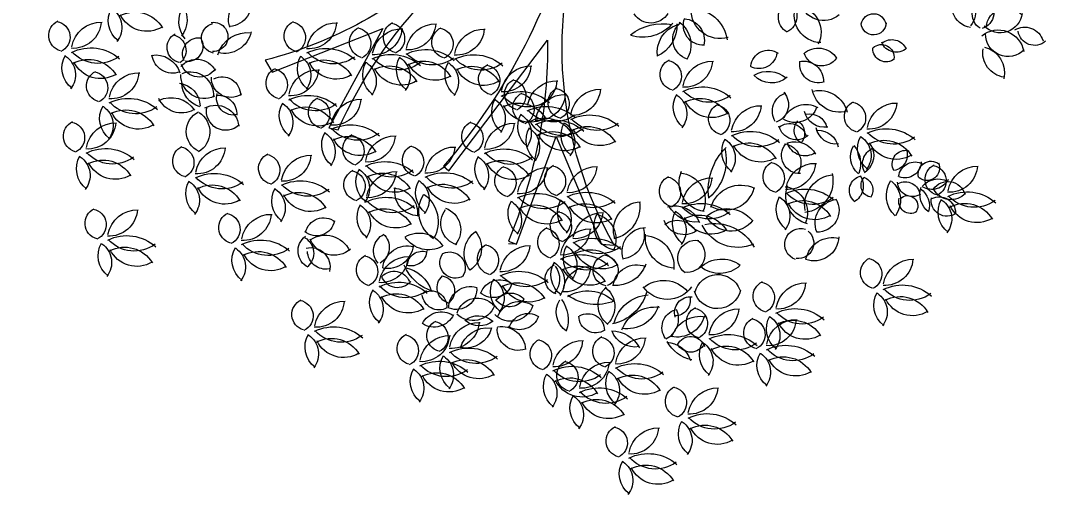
# Model space of a CAD drawing. Header units: millimetres. Extents: x 793 to 3159, y 750 to 2095.
# Drawn here: x 1153.598 to 1158.587, y 1022.846 to 1025.152 of the extents above; entities that cross this region are included whole.
import ezdxf

# ---------------------------------------------------------------- set-up
doc = ezdxf.new("R2010")
doc.units = ezdxf.units.MM
doc.linetypes.add('CONTINUA', pattern=[0])
doc.layers.add('A-VEGETACION', color=65, linetype='Continuous')
doc.styles.get("Standard").update_dxf_attribs({"font": 'arial.ttf'})
doc.dimstyles.get("Standard").update_dxf_attribs({"dimtxt": 1.2, "dimasz": 0.18, "dimexe": 0.18, "dimexo": 0.0625, "dimgap": 0.09, "dimtad": 0, "dimtih": 1, "dimtoh": 1, "dimdec": 4, "dimlfac": -1, "dimzin": 0, "dimdsep": 46, "dimtxsty": 'Standard', "dimcen": 0.09, "dimadec": 0, "dimazin": 0, "dimtfac": 1, "dimtdec": 4, "dimtofl": 0, "dimtmove": 0, "dimatfit": 3, "dimfxl": 1, "dimtolj": 1, "dimtzin": 0, "dimarcsym": 0})

# ---------------------------------------------------------------- blocks, each defined once
blk = doc.blocks.new('XR-CONJUNTO$0$A$C458D45B7')
at = {"lineweight": 0, "extrusion": (-2.43104e-07, -5.45806e-06, 1)}
blk.add_line((-0.3067, -1.749), (-0.3463, -1.7481), dxfattribs=at)
blk.add_lwpolyline([(0.1057, -1.746), (0.1681, -1.7494, -0.110183), (-0.0866, -0.95, -0.110183), (0.0225, -0.1181, 0.069274), (0.0548, -0.1083, -0.159056), (0.3751, -0.5382), (0.4313, -0.5098), (0.2694, -0.2414), (0.6188, -0.3643), (0.5483, -0.2962, -0.129481), (0.1024, -0.068, 0.184379), (0.1254, 0.0127), (0.8832, -0.1415), (0.8943, -0.0784), (0.1156, 0.0518, -0.487233), (0.1075, 0.0667, -0.157099), (0.4909, 0.4325), (0.4557, 0.4846), (0.2096, 0.2904), (0.2879, 0.6525), (0.2292, 0.5741, -0.1274), (0.063, 0.1098, -1.508538), (0.0487, 0.1166), (-0.0409, 1.3604), (-0.1014, 1.2588), (-0.0393, 0.4627, -0.187108), (-0.3498, 1.1361), (-0.3949, 1.1174), (-0.3356, 0.7801), (-0.586, 0.9428), (-0.6161, 0.9071, -0.222061), (-0.0345, 0.1193), (-0.0367, 0.1218), (-0.9935, 0.563), (-0.9683, 0.4373, -0.148996), (-0.7862, 0.3977), (-0.1177, 0.0214, -0.61159), (-0.1188, -0.006, -0.101655), (-1.381, -0.3864), (-1.4565, -0.4291), (-0.657, -0.3716, -0.12496), (-1.5382, -0.8654), (-1.5037, -0.924), (-0.968, -0.7054), (-1.2263, -1.1913), (-1.1801, -1.2004, -0.176723), (-0.0978, -0.0662, 0.164875), (-0.0374, -0.112, -0.122319), (-0.6656, -1.3725), (-0.6394, -1.3961), (-0.165, -0.7555, -0.101541), (-0.347, -1.7346), (-0.3067, -1.749), (-0.1198, -1.2235), (0.1057, -1.746)], format="xyb", close=True, dxfattribs=at)
at = {"lineweight": 0, "extrusion": (2.43104e-07, 5.45806e-06, -1)}
for centre, major_axis, start_param, end_param in [((1.9055, -0.5708), (0.0701, -0.077, 0), 0.868385, 3.107628), ((1.8147, -0.6013), (0.0684, -0.0752, 0), 4.086493, 6.142639), ((1.9797, -0.6098), (0.0531, -0.0583, 0), 1.27183, 3.717815), ((1.9253, -0.6015), (0.0597, 0.0543, 0), 6.025032, 8.287942), ((-1.6027, -0.6693), (0.086, 0.0783, 0), 3.55062, 5.363168), ((-1.7206, -0.5916), (0.0749, -0.0823, 0), -1.194178, 0.664916), ((0.5423, -0.7661), (0.1235, 0.1125, 0), 5.36207, 6.898676), ((0.673, -0.5985), (0.0953, -0.1046, 0), 0.451758, 2.314123), ((1.0432, -0.6316), (0.0635, 0.0578, 0), 2.828355, 4.970388), ((0.9604, -0.6267), (0.0642, 0.0584, 0), 6.104573, 8.123386), ((1.166, -0.6234), (0.0885, -0.0972, 0), 0.750634, 2.670163), ((1.0384, -0.705), (0.0858, -0.0942, 0), 3.951231, 5.923783), ((1.1762, -0.5315), (0.0858, 0.0782, 0), 1.595626, 3.656981), ((2.0694, -0.6791), (0.0677, -0.0743, 0), 2.389715, 4.70032), ((-2.1816, -0.6795), (0.0909, 0.0828, 0), 2.943806, 4.400315), ((-2.3482, -0.7139), (0.0813, 0.074, 0), 6.042078, 7.680112), ((-2.1744, -0.7941), (0.1055, -0.1158, 0), 3.38331, 4.908592), ((-1.8262, -0.6795), (0.0906, -0.0995, 0), 1.614915, 2.889535), ((-2.0476, -0.6746), (0.0938, 0.0854, 0), 0.129265, 1.395311), ((0.3358, -0.5709), (0.0714, 0.065, 0), 1.264913, 3.299305), ((0.5912, -0.6765), (0.0712, 0.0649, 0), 2.239479, 4.247459), ((0.4925, -0.7502), (0.0711, -0.0781, 0), 3.953652, 5.660875), ((1.4206, -0.6724), (0.0447, 0.0407, 0), 4.046495, 6.887858), ((2.0365, -0.5907), (0.0801, 0.073, 0), 0.865837, 3.095513), ((-2.5155, -0.7546), (0.0578, 0.0526, 0), 2.569534, 5.006064), ((-2.5672, -0.7627), (0.0521, -0.0572, 0), 4.051015, 6.582941), ((-2.4752, -0.6805), (0.0917, -0.1007, 0), -0.777492, 0.800951), ((-2.338, -0.8334), (0.0977, -0.1073, 0), 2.477681, 3.902549), ((-2.1171, -0.5856), (0.0974, -0.107, 0), 0.190237, 1.841773), ((-1.7764, -0.7608), (0.0547, 0.0498, 0), 2.514693, 5.184025), ((-1.7922, -0.7543), (0.0477, -0.0524, 0), 3.730197, 7.076743), ((-1.3694, -0.7464), (0.0578, 0.0526, 0), 2.569534, 5.006064), ((-1.4212, -0.7544), (0.0521, -0.0572, 0), 4.051015, 6.582941), ((-1.3292, -0.6723), (0.0917, -0.1007, 0), -0.777492, 0.800951), ((-1.192, -0.8251), (0.0977, -0.1073, 0), 2.477681, 3.902549), ((-0.8867, -0.7475), (0.0578, 0.0526, 0), 2.569534, 5.006064), ((-0.9384, -0.7555), (0.0521, -0.0572, 0), 4.051015, 6.582941), ((-0.8464, -0.6733), (0.0917, -0.1007, 0), -0.777492, 0.800951), ((-0.7092, -0.8262), (0.0977, -0.1073, 0), 2.477681, 3.902549), ((0.3952, -0.9166), (0.1824, 0.1661, 0), 4.763929, 5.636252), ((0.2948, -0.5436), (0.143, 0.1302, 0), 1.427963, 2.601349), ((0.5108, -0.8091), (0.1051, 0.0957, 0), 3.743488, 5.119397), ((0.2985, -0.6789), (0.1219, 0.111, 0), 0.683436, 1.880422), ((0.5462, -0.7433), (0.0689, -0.0756, 0), 1.029573, 3.198864), ((0.3985, -0.7729), (0.0993, 0.0905, 0), 6.058163, 7.566179), ((1.4206, -0.6545), (0.045, 0.041, 0), 0.745147, 3.783208), ((2.0285, -0.812), (0.0854, -0.0937, 0), 3.194354, 5.266214), ((2.1578, -0.7629), (0.0624, -0.0685, 0), 3.315824, 5.152296), ((2.2045, -0.6777), (0.0544, -0.0598, 0), 0.009364, 2.152356), ((-1.9413, -0.8068), (0.0509, -0.0559, 0), 0.945939, 3.367294), ((-2.002, -0.8225), (0.0572, 0.0521, 0), 5.641793, 7.92155), ((-1.624, -0.8846), (0.1127, 0.1027, 0), 4.169962, 5.561665), ((-1.7382, -0.7025), (0.0978, 0.089, 0), 0.938823, 2.542828), ((-1.051, -0.7726), (0.0578, 0.0526, 0), 2.569534, 5.006064), ((-1.1027, -0.7806), (0.0521, -0.0572, 0), 4.051015, 6.582941), ((-1.0107, -0.6984), (0.0917, -0.1007, 0), -0.777492, 0.800951), ((-0.8735, -0.8513), (0.0977, -0.1073, 0), 2.477681, 3.902549), ((-0.6504, -0.7704), (0.0578, 0.0526, 0), 2.569534, 5.006064), ((-0.7022, -0.7784), (0.0521, -0.0572, 0), 4.051015, 6.582941), ((-0.6101, -0.6963), (0.0917, -0.1007, 0), -0.777492, 0.800951), ((-0.4729, -0.8491), (0.0977, -0.1073, 0), 2.477681, 3.902549), ((1.5113, -0.8135), (0.0514, -0.0565, 0), 3.212513, 5.011871), ((2.0764, -0.7036), (0.0819, 0.0746, 0), 1.519596, 3.869397), ((-2.3869, -1.0247), (0.156, 0.1421, 0), 4.983233, 6.17178), ((-1.8635, -0.8377), (0.0576, 0.0525, 0), 3.417735, 5.567883), ((-1.9167, -0.801), (0.055, 0.0501, 0), 0.107397, 2.469596), ((-1.2408, -1.0165), (0.156, 0.1421, 0), 4.983233, 6.17178), ((-0.758, -1.0176), (0.156, 0.1421, 0), 4.983233, 6.17178), ((0.9098, -0.8788), (0.0568, -0.0624, 0), 2.393253, 4.474922), ((1.1541, -0.8854), (0.077, 0.0701, 0), 4.690567, 6.465808), ((1.4824, -0.7811), (0.0478, 0.0435, 0), 1.591957, 3.894), ((1.4605, -0.8232), (0.0416, -0.0457, 0), 3.128591, 5.60002), ((1.5314, -0.724), (0.0552, 0.0503, 0), 1.558302, 3.521751), ((2.0741, -0.7951), (0.0813, -0.0893, 0), 0.876257, 2.452635), ((1.9318, -0.8938), (0.0862, -0.0947, 0), 4.111917, 5.679083), ((-2.3538, -0.717), (0.1269, 0.1155, 0), 1.666781, 3.133707), ((-2.0704, -0.9669), (0.0821, -0.0901, 0), 3.692575, 5.155285), ((-1.989, -0.8304), (0.0692, -0.076, 0), 0.38642, 2.157574), ((-1.259, -0.9037), (0.0909, 0.0828, 0), 2.943806, 4.400315), ((-1.4256, -0.9381), (0.0813, 0.074, 0), 6.042078, 7.680112), ((-1.2077, -0.7087), (0.1269, 0.1155, 0), 1.666781, 3.133707), ((-1.2519, -1.0183), (0.1055, -0.1158, 0), 3.38331, 4.908592), ((-0.9223, -1.0427), (0.156, 0.1421, 0), 4.983233, 6.17178), ((-0.7763, -0.9048), (0.0909, 0.0828, 0), 2.943806, 4.400315), ((-0.9429, -0.9392), (0.0813, 0.074, 0), 6.042078, 7.680112), ((-0.725, -0.7098), (0.1269, 0.1155, 0), 1.666781, 3.133707), ((-0.7691, -1.0194), (0.1055, -0.1158, 0), 3.38331, 4.908592), ((-0.5218, -1.0405), (0.156, 0.1421, 0), 4.983233, 6.17178), ((0.4619, -0.9165), (0.0578, 0.0526, 0), 2.569534, 5.006064), ((0.8645, -0.7958), (0.0594, -0.0652, 0), -0.726496, 1.218619), ((1.1537, -0.8603), (0.061, -0.0669, 0), 0.413196, 2.457667), ((1.0811, -0.944), (0.073, 0.0665, 0), 5.248983, 7.046658), ((1.1694, -0.7784), (0.0664, 0.0605, 0), 1.357884, 3.565082), ((-2.4051, -0.9119), (0.0909, 0.0828, 0), 2.943806, 4.400315), ((-2.5717, -0.9464), (0.0813, 0.074, 0), 6.042078, 7.680112), ((-2.3979, -1.0266), (0.1055, -0.1158, 0), 3.38331, 4.908592), ((-2.3406, -0.818), (0.0974, -0.107, 0), 0.190237, 1.841773), ((-1.8711, -0.9645), (0.0744, 0.0677, 0), 4.565806, 6.533384), ((-1.8588, -0.8569), (0.0633, -0.0695, 0), -0.241864, 1.949123), ((-1.1946, -0.8098), (0.0974, -0.107, 0), 0.190237, 1.841773), ((-0.9405, -0.9299), (0.0909, 0.0828, 0), 2.943806, 4.400315), ((-1.1071, -0.9643), (0.0813, 0.074, 0), 6.042078, 7.680112), ((-0.8892, -0.7349), (0.1269, 0.1155, 0), 1.666781, 3.133707), ((-0.9334, -1.0445), (0.1055, -0.1158, 0), 3.38331, 4.908592), ((-0.7118, -0.8109), (0.0974, -0.107, 0), 0.190237, 1.841773), ((-0.54, -0.9277), (0.0909, 0.0828, 0), 2.943806, 4.400315), ((-0.7066, -0.9621), (0.0813, 0.074, 0), 6.042078, 7.680112), ((-0.4887, -0.7327), (0.1269, 0.1155, 0), 1.666781, 3.133707), ((-0.5328, -1.0423), (0.1055, -0.1158, 0), 3.38331, 4.908592), ((-0.4213, -0.9474), (0.0578, 0.0526, 0), 2.569534, 5.006064), ((-0.4731, -0.9554), (0.0521, -0.0572, 0), 4.051015, 6.582941), ((-0.3811, -0.8732), (0.0917, -0.1007, 0), -0.777492, 0.800951), ((-0.2439, -1.0261), (0.0977, -0.1073, 0), 2.477681, 3.902549), ((0.4102, -0.9246), (0.0521, -0.0572, 0), 4.051015, 6.582941), ((0.5022, -0.8424), (0.0917, -0.1007, 0), -0.777492, 0.800951), ((0.6394, -0.9952), (0.0977, -0.1073, 0), 2.477681, 3.902549), ((0.9106, -1.0346), (0.0926, -0.1017, 0), 3.353254, 4.564957), ((-2.3294, -0.9985), (0.0578, 0.0526, 0), 2.569534, 5.006064), ((-2.3812, -1.0065), (0.0521, -0.0572, 0), 4.051015, 6.582941), ((-2.2891, -0.9244), (0.0917, -0.1007, 0), -0.777492, 0.800951), ((-2.152, -1.0772), (0.0977, -0.1073, 0), 2.477681, 3.902549), ((-1.8349, -0.9416), (0.0765, -0.084, 0), 0.279297, 2.335483), ((-1.9016, -1.0376), (0.0829, 0.0754, 0), 5.072303, 7.119215), ((-1.7464, -1.0372), (0.0598, -0.0657, 0), 3.398385, 5.466877), ((-1.4554, -0.9757), (0.0578, 0.0526, 0), 2.569534, 5.006064), ((-1.5071, -0.9838), (0.0521, -0.0572, 0), 4.051015, 6.582941), ((-1.4151, -0.9016), (0.0917, -0.1007, 0), -0.777492, 0.800951), ((-1.2779, -1.0544), (0.0977, -0.1073, 0), 2.477681, 3.902549), ((-0.8761, -0.836), (0.0974, -0.107, 0), 0.190237, 1.841773), ((-0.4756, -0.8338), (0.0974, -0.107, 0), 0.190237, 1.841773), ((0.926, -0.8367), (0.0863, 0.0786, 0), 1.589818, 3.127586), ((-1.9684, -1.0956), (0.0847, 0.0771, 0), 5.565903, 6.997649), ((-1.8235, -0.9794), (0.0806, -0.0885, 0), 1.008399, 2.302773), ((-1.7051, -0.9533), (0.0702, 0.0639, 0), 1.7289, 3.911271), ((-0.2927, -1.2175), (0.156, 0.1421, 0), 4.983233, 6.17178), ((-0.2941, -1.0186), (0.0578, 0.0526, 0), 2.569534, 5.006064), ((-0.3459, -1.0266), (0.0521, -0.0572, 0), 4.051015, 6.582941), ((-0.2539, -0.9445), (0.0917, -0.1007, 0), -0.777492, 0.800951), ((-0.1167, -1.0973), (0.0977, -0.1073, 0), 2.477681, 3.902549), ((-0.0824, -1.0582), (0.0578, 0.0526, 0), 2.569534, 5.006064), ((-0.1341, -1.0662), (0.0521, -0.0572, 0), 4.051015, 6.582941), ((-0.0421, -0.9841), (0.0917, -0.1007, 0), -0.777492, 0.800951), ((0.0951, -1.1369), (0.0977, -0.1073, 0), 2.477681, 3.902549), ((0.5906, -1.1866), (0.156, 0.1421, 0), 4.983233, 6.17178), ((0.6236, -0.8789), (0.1269, 0.1155, 0), 1.666781, 3.133707), ((1.2581, -0.957), (0.1004, 0.0914, 0), 2.033796, 3.688076), ((1.1614, -1.1268), (0.103, 0.0938, 0), 5.235197, 6.77359), ((-2.2008, -1.2686), (0.156, 0.1421, 0), 4.983233, 6.17178), ((-1.9938, -1.1874), (0.1001, 0.0912, 0), 4.980953, 6.432495), ((-1.6923, -1.0522), (0.0603, 0.0549, 0), 2.047726, 4.165076), ((-1.7684, -1.1317), (0.0697, 0.0635, 0), 5.41227, 7.055783), ((-1.3268, -1.2458), (0.156, 0.1421, 0), 4.983233, 6.17178), ((-1.2476, -1.1172), (0.0578, 0.0526, 0), 2.569534, 5.006064), ((-0.3109, -1.1047), (0.0909, 0.0828, 0), 2.943806, 4.400315), ((-0.4775, -1.1391), (0.0813, 0.074, 0), 6.042078, 7.680112), ((-0.2596, -0.9097), (0.1269, 0.1155, 0), 1.666781, 3.133707), ((-0.3038, -1.2193), (0.1055, -0.1158, 0), 3.38331, 4.908592), ((-0.2531, -1.0846), (0.0578, 0.0526, 0), 2.569534, 5.006064), ((-0.3048, -1.0927), (0.0521, -0.0572, 0), 4.051015, 6.582941), ((-0.2128, -1.0105), (0.0917, -0.1007, 0), -0.777492, 0.800951), ((-0.0756, -1.1634), (0.0977, -0.1073, 0), 2.477681, 3.902549), ((0.5723, -1.0738), (0.0909, 0.0828, 0), 2.943806, 4.400315), ((0.4057, -1.1082), (0.0813, 0.074, 0), 6.042078, 7.680112), ((0.5795, -1.1885), (0.1055, -0.1158, 0), 3.38331, 4.908592), ((0.6368, -0.9799), (0.0974, -0.107, 0), 0.190237, 1.841773), ((1.0253, -1.0902), (0.069, 0.0628, 0), 3.308647, 5.138973), ((0.9205, -1.0592), (0.0664, 0.0605, 0), 6.277686, 8.249253), ((1.3608, -1.1116), (0.0578, 0.0526, 0), 2.569534, 5.006064), ((1.3091, -1.1196), (0.0521, -0.0572, 0), 4.051015, 6.582941), ((1.4011, -1.0374), (0.0917, -0.1007, 0), -0.777492, 0.800951), ((1.5383, -1.1903), (0.0977, -0.1073, 0), 2.477681, 3.902549), ((-2.219, -1.1558), (0.0909, 0.0828, 0), 2.943806, 4.400315), ((-2.1677, -0.9608), (0.1269, 0.1155, 0), 1.666781, 3.133707), ((-2.2118, -1.2704), (0.1055, -0.1158, 0), 3.38331, 4.908592), ((-1.9446, -1.0025), (0.0914, 0.0833, 0), 1.806411, 3.423556), ((-1.7769, -1.1998), (0.0834, 0.076, 0), 4.961295, 6.910739), ((-1.345, -1.133), (0.0909, 0.0828, 0), 2.943806, 4.400315), ((-1.5116, -1.1674), (0.0813, 0.074, 0), 6.042078, 7.680112), ((-1.2937, -0.9381), (0.1269, 0.1155, 0), 1.666781, 3.133707), ((-1.3378, -1.2477), (0.1055, -0.1158, 0), 3.38331, 4.908592), ((-1.2994, -1.1252), (0.0521, -0.0572, 0), 4.051015, 6.582941), ((-1.2073, -1.043), (0.0917, -0.1007, 0), -0.777492, 0.800951), ((-1.0702, -1.1959), (0.0977, -0.1073, 0), 2.477681, 3.902549), ((-0.2465, -1.0107), (0.0974, -0.107, 0), 0.190237, 1.841773), ((-0.1655, -1.2887), (0.156, 0.1421, 0), 4.983233, 6.17178), ((-0.1324, -0.9809), (0.1269, 0.1155, 0), 1.666781, 3.133707), ((0.7002, -1.1307), (0.0578, 0.0526, 0), 2.569534, 5.006064), ((0.6485, -1.1387), (0.0521, -0.0572, 0), 4.051015, 6.582941), ((0.7405, -1.0565), (0.0917, -0.1007, 0), -0.777492, 0.800951), ((0.8777, -1.2094), (0.0977, -0.1073, 0), 2.477681, 3.902549), ((1.0421, -1.0332), (0.0826, 0.0753, 0), 1.048711, 2.866113), ((1.0967, -1.1776), (0.0894, 0.0814, 0), 4.357835, 5.930551), ((1.1846, -1.0688), (0.0724, 0.066, 0), 2.126203, 3.662822), ((1.1126, -1.19), (0.0655, 0.0597, 0), 5.242094, 6.774017), ((-2.3856, -1.1902), (0.0813, 0.074, 0), 6.042078, 7.680112), ((-2.1546, -1.0619), (0.0974, -0.107, 0), 0.190237, 1.841773), ((-1.8126, -1.2153), (0.072, -0.0791, 0), 1.163391, 3.416553), ((-1.9175, -1.2184), (0.0757, -0.0831, 0), 4.435217, 6.484111), ((-1.7291, -1.1155), (0.0627, -0.0688, 0), -0.051798, 2.496029), ((-1.2805, -1.0391), (0.0974, -0.107, 0), 0.190237, 1.841773), ((-0.1837, -1.1759), (0.0909, 0.0828, 0), 2.943806, 4.400315), ((-0.3503, -1.2103), (0.0813, 0.074, 0), 6.042078, 7.680112), ((-0.1766, -1.2906), (0.1055, -0.1158, 0), 3.38331, 4.908592), ((-0.1193, -1.082), (0.0974, -0.107, 0), 0.190237, 1.841773), ((-0.1245, -1.3547), (0.156, 0.1421, 0), 4.983233, 6.17178), ((0.0463, -1.3283), (0.156, 0.1421, 0), 4.983233, 6.17178), ((0.0793, -1.0205), (0.1269, 0.1155, 0), 1.666781, 3.133707), ((1.0176, -1.2329), (0.0616, 0.0561, 0), 4.748267, 6.798588), ((1.1075, -1.1835), (0.0461, -0.0506, 0), 1.181961, 3.053836), ((1.019, -1.1975), (0.0479, -0.0526, 0), 4.531679, 6.114111), ((-2.4398, -1.2438), (0.0578, 0.0526, 0), 2.569534, 5.006064), ((-2.4915, -1.2519), (0.0521, -0.0572, 0), 4.051015, 6.582941), ((-2.3995, -1.1697), (0.0917, -0.1007, 0), -0.777492, 0.800951), ((-2.2623, -1.3226), (0.0977, -0.1073, 0), 2.477681, 3.902549), ((-1.119, -1.3873), (0.156, 0.1421, 0), 4.983233, 6.17178), ((-1.0859, -1.0795), (0.1269, 0.1155, 0), 1.666781, 3.133707), ((-0.5005, -1.2274), (0.0578, 0.0526, 0), 2.569534, 5.006064), ((-0.5522, -1.2354), (0.0521, -0.0572, 0), 4.051015, 6.582941), ((-0.4602, -1.1532), (0.0917, -0.1007, 0), -0.777492, 0.800951), ((-0.323, -1.3061), (0.0977, -0.1073, 0), 2.477681, 3.902549), ((-0.1427, -1.2419), (0.0909, 0.0828, 0), 2.943806, 4.400315), ((-0.3093, -1.2764), (0.0813, 0.074, 0), 6.042078, 7.680112), ((-0.0914, -1.047), (0.1269, 0.1155, 0), 1.666781, 3.133707), ((-0.1355, -1.3566), (0.1055, -0.1158, 0), 3.38331, 4.908592), ((0.028, -1.2155), (0.0909, 0.0828, 0), 2.943806, 4.400315), ((-0.1385, -1.2499), (0.0813, 0.074, 0), 6.042078, 7.680112), ((0.0352, -1.3301), (0.1055, -0.1158, 0), 3.38331, 4.908592), ((0.0925, -1.1216), (0.0974, -0.107, 0), 0.190237, 1.841773), ((0.8289, -1.4008), (0.156, 0.1421, 0), 4.983233, 6.17178), ((1.0502, -1.1398), (0.0656, 0.0598, 0), 1.617108, 3.605764), ((1.242, -1.15), (0.0725, 0.066, 0), 2.164318, 3.678188), ((1.1553, -1.2826), (0.0683, -0.075, 0), 3.854023, 5.240722), ((1.4895, -1.3817), (0.156, 0.1421, 0), 4.983233, 6.17178), ((1.5226, -1.0739), (0.1269, 0.1155, 0), 1.666781, 3.133707), ((-1.1372, -1.2745), (0.0909, 0.0828, 0), 2.943806, 4.400315), ((-1.3038, -1.3089), (0.0813, 0.074, 0), 6.042078, 7.680112), ((-1.13, -1.3891), (0.1055, -0.1158, 0), 3.38331, 4.908592), ((-1.0728, -1.1806), (0.0974, -0.107, 0), 0.190237, 1.841773), ((-1.0791, -1.2944), (0.0578, 0.0526, 0), 2.569534, 5.006064), ((-1.1309, -1.3025), (0.0521, -0.0572, 0), 4.051015, 6.582941), ((-1.0388, -1.2203), (0.0917, -0.1007, 0), -0.777492, 0.800951), ((-0.9017, -1.3731), (0.0977, -0.1073, 0), 2.477681, 3.902549), ((-0.0782, -1.148), (0.0974, -0.107, 0), 0.190237, 1.841773), ((0.8106, -1.288), (0.0909, 0.0828, 0), 2.943806, 4.400315), ((0.6441, -1.3224), (0.0813, 0.074, 0), 6.042078, 7.680112), ((0.862, -1.093), (0.1269, 0.1155, 0), 1.666781, 3.133707), ((0.8178, -1.4026), (0.1055, -0.1158, 0), 3.38331, 4.908592), ((1.0918, -1.2176), (0.0659, 0.06, 0), 1.69823, 3.571093), ((1.043, -1.3545), (0.0783, -0.086, 0), 3.570728, 4.946469), ((1.4712, -1.2689), (0.0909, 0.0828, 0), 2.943806, 4.400315), ((1.3047, -1.3033), (0.0813, 0.074, 0), 6.042078, 7.680112), ((1.4784, -1.3835), (0.1055, -0.1158, 0), 3.38331, 4.908592), ((1.5357, -1.175), (0.0974, -0.107, 0), 0.190237, 1.841773), ((-2.3111, -1.5139), (0.156, 0.1421, 0), 4.983233, 6.17178), ((-1.9065, -1.3598), (0.0578, 0.0526, 0), 2.569534, 5.006064), ((-1.9582, -1.3678), (0.0521, -0.0572, 0), 4.051015, 6.582941), ((-1.8662, -1.2856), (0.0917, -0.1007, 0), -0.777492, 0.800951), ((-1.729, -1.4385), (0.0977, -0.1073, 0), 2.477681, 3.902549), ((-0.7881, -1.3457), (0.0578, 0.0526, 0), 2.569534, 5.006064), ((-0.8399, -1.3537), (0.0521, -0.0572, 0), 4.051015, 6.582941), ((-0.7479, -1.2715), (0.0917, -0.1007, 0), -0.777492, 0.800951), ((-0.6107, -1.4244), (0.0977, -0.1073, 0), 2.477681, 3.902549), ((-0.3719, -1.4975), (0.156, 0.1421, 0), 4.983233, 6.17178), ((0.9141, -1.4743), (0.1955, -0.2147, 0), 2.163971, 3.093217), ((0.463, -1.3312), (0.166, -0.1823, 0), -1.064666, -0.000104), ((0.8751, -1.194), (0.0974, -0.107, 0), 0.190237, 1.841773), ((1.0668, -1.3051), (0.0651, 0.0593, 0), 2.253087, 4.566682), ((0.9783, -1.3425), (0.0642, -0.0705, 0), 4.03691, 6.007166), ((1.4183, -1.3094), (0.0769, 0.0701, 0), 2.97626, 4.426761), ((1.2348, -1.342), (0.0872, -0.0957, 0), 4.707112, 5.824159), ((1.4594, -1.343), (0.0578, -0.0634, 0), 1.791928, 3.410217), ((1.3267, -1.3023), (0.0744, 0.0678, 0), 0.401855, 1.714979), ((1.584, -1.3411), (0.0445, -0.0489, 0), 1.786118, 3.912369), ((1.5135, -1.2978), (0.0522, -0.0573, 0), -1.25973, 0.566902), ((-2.3294, -1.4011), (0.0909, 0.0828, 0), 2.943806, 4.400315), ((-2.496, -1.4356), (0.0813, 0.074, 0), 6.042078, 7.680112), ((-2.2781, -1.2062), (0.1269, 0.1155, 0), 1.666781, 3.133707), ((-2.3222, -1.5158), (0.1055, -0.1158, 0), 3.38331, 4.908592), ((-1.4881, -1.3917), (0.0578, 0.0526, 0), 2.569534, 5.006064), ((-1.5398, -1.3998), (0.0521, -0.0572, 0), 4.051015, 6.582941), ((-1.4478, -1.3176), (0.0917, -0.1007, 0), -0.777492, 0.800951), ((-1.3106, -1.4705), (0.0977, -0.1073, 0), 2.477681, 3.902549), ((-0.9505, -1.5645), (0.156, 0.1421, 0), 4.983233, 6.17178), ((-0.3901, -1.3847), (0.0909, 0.0828, 0), 2.943806, 4.400315), ((-0.5567, -1.4191), (0.0813, 0.074, 0), 6.042078, 7.680112), ((-0.3388, -1.1897), (0.1269, 0.1155, 0), 1.666781, 3.133707), ((-0.3829, -1.4993), (0.1055, -0.1158, 0), 3.38331, 4.908592), ((0.9678, -1.4088), (0.0578, 0.0526, 0), 2.569534, 5.006064), ((0.9161, -1.4168), (0.0521, -0.0572, 0), 4.051015, 6.582941), ((1.0081, -1.3346), (0.0917, -0.1007, 0), -0.777492, 0.800951), ((1.1453, -1.4875), (0.0977, -0.1073, 0), 2.477681, 3.902549), ((1.629, -1.4107), (0.0588, 0.0536, 0), 3.97883, 5.958356), ((1.5783, -1.3283), (0.0545, -0.0598, 0), -0.813038, 1.059981), ((1.7069, -1.3894), (0.042, -0.0461, 0), 2.007707, 4.557266), ((1.6874, -1.3597), (0.0414, -0.0455, 0), -1.262708, 1.413944), ((1.7562, -1.4153), (0.0578, 0.0526, 0), 2.569534, 5.006064), ((1.7045, -1.4233), (0.0521, -0.0572, 0), 4.051015, 6.582941), ((-2.2649, -1.3072), (0.0974, -0.107, 0), 0.190237, 1.841773), ((-0.9687, -1.4517), (0.0909, 0.0828, 0), 2.943806, 4.400315), ((-1.1353, -1.4861), (0.0813, 0.074, 0), 6.042078, 7.680112), ((-0.9174, -1.2568), (0.1269, 0.1155, 0), 1.666781, 3.133707), ((-0.9615, -1.5664), (0.1055, -0.1158, 0), 3.38331, 4.908592), ((-0.6595, -1.6158), (0.156, 0.1421, 0), 4.983233, 6.17178), ((-0.3256, -1.2908), (0.0974, -0.107, 0), 0.190237, 1.841773), ((-0.3375, -1.442), (0.0578, 0.0526, 0), 2.569534, 5.006064), ((-0.3893, -1.45), (0.0521, -0.0572, 0), 4.051015, 6.582941), ((-0.2972, -1.3679), (0.0917, -0.1007, 0), -0.777492, 0.800951), ((-0.16, -1.5207), (0.0977, -0.1073, 0), 2.477681, 3.902549), ((-0.0964, -1.4345), (0.0578, 0.0526, 0), 2.569534, 5.006064), ((-0.1482, -1.4425), (0.0521, -0.0572, 0), 4.051015, 6.582941), ((-0.0562, -1.3603), (0.0917, -0.1007, 0), -0.777492, 0.800951), ((0.081, -1.5132), (0.0977, -0.1073, 0), 2.477681, 3.902549), ((0.6228, -1.4419), (0.095, -0.1043, 0), 0.869755, 2.711845), ((0.477, -1.5278), (0.0893, -0.0981, 0), 3.949733, 5.869629), ((1.0778, -1.4302), (0.1128, 0.1028, 0), 0.48437, 2.20123), ((1.7965, -1.3411), (0.0917, -0.1007, 0), -0.777492, 0.800951), ((1.9337, -1.494), (0.0977, -0.1073, 0), 2.477681, 3.902549), ((-1.7778, -1.6299), (0.156, 0.1421, 0), 4.983233, 6.17178), ((-1.7447, -1.3221), (0.1269, 0.1155, 0), 1.666781, 3.133707), ((-1.3594, -1.6618), (0.156, 0.1421, 0), 4.983233, 6.17178), ((-1.0722, -1.4679), (0.0578, 0.0526, 0), 2.569534, 5.006064), ((-1.1239, -1.4759), (0.0521, -0.0572, 0), 4.051015, 6.582941), ((-1.0319, -1.3937), (0.0917, -0.1007, 0), -0.777492, 0.800951), ((-0.8947, -1.5466), (0.0977, -0.1073, 0), 2.477681, 3.902549), ((-0.9043, -1.3578), (0.0974, -0.107, 0), 0.190237, 1.841773), ((-0.6777, -1.503), (0.0909, 0.0828, 0), 2.943806, 4.400315), ((-0.8443, -1.5374), (0.0813, 0.074, 0), 6.042078, 7.680112), ((-0.6264, -1.308), (0.1269, 0.1155, 0), 1.666781, 3.133707), ((-0.6706, -1.6176), (0.1055, -0.1158, 0), 3.38331, 4.908592), ((0.4638, -1.4838), (0.0578, 0.0526, 0), 2.569534, 5.006064), ((0.412, -1.4919), (0.0521, -0.0572, 0), 4.051015, 6.582941), ((0.5041, -1.4097), (0.0917, -0.1007, 0), -0.777492, 0.800951), ((0.6413, -1.5626), (0.0977, -0.1073, 0), 2.477681, 3.902549), ((0.783, -1.6027), (0.1018, -0.1118, 0), 2.590682, 4.333365), ((1.2417, -1.546), (0.0999, -0.1097, 0), 2.132888, 3.812413), ((1.3819, -1.4714), (0.0526, 0.0479, 0), 3.048286, 5.247826), ((1.2889, -1.4511), (0.0602, -0.0661, 0), -1.42151, 0.212376), ((1.4235, -1.448), (0.0382, -0.0419, 0), 0.840385, 3.053217), ((1.3575, -1.4699), (0.0495, 0.045, 0), 5.804263, 7.555064), ((1.6259, -1.4952), (0.0909, -0.0998, 0), 1.486848, 2.875757), ((1.436, -1.5206), (0.0916, 0.0834, 0), 6.141567, 7.656072), ((1.6176, -1.4269), (0.0492, -0.054, 0), 0.172175, 2.267867), ((1.5821, -1.4997), (0.0485, -0.0533, 0), 3.374486, 5.350939), ((1.7437, -1.5154), (0.069, -0.0758, 0), 2.992613, 4.319172), ((1.711, -1.3735), (0.067, 0.061, 0), 1.213283, 2.813805), ((1.7903, -1.5105), (0.0635, 0.0579, 0), 4.479507, 6.747295), ((-1.7961, -1.517), (0.0909, 0.0828, 0), 2.943806, 4.400315), ((-1.9626, -1.5515), (0.0813, 0.074, 0), 6.042078, 7.680112), ((-1.7889, -1.6317), (0.1055, -0.1158, 0), 3.38331, 4.908592), ((-1.7316, -1.4231), (0.0974, -0.107, 0), 0.190237, 1.841773), ((-1.3777, -1.549), (0.0909, 0.0828, 0), 2.943806, 4.400315), ((-1.5443, -1.5835), (0.0813, 0.074, 0), 6.042078, 7.680112), ((-1.3264, -1.3541), (0.1269, 0.1155, 0), 1.666781, 3.133707), ((-1.3705, -1.6637), (0.1055, -0.1158, 0), 3.38331, 4.908592), ((-0.9118, -1.6039), (0.082, -0.09, 0), 3.922895, 5.563815), ((-0.7854, -1.4992), (0.0784, -0.0861, 0), 0.761161, 2.48284), ((-0.6133, -1.4091), (0.0974, -0.107, 0), 0.190237, 1.841773), ((-0.2089, -1.7121), (0.156, 0.1421, 0), 4.983233, 6.17178), ((0.0322, -1.7046), (0.156, 0.1421, 0), 4.983233, 6.17178), ((0.7069, -1.433), (0.0958, -0.1052, 0), -0.620898, 1.257402), ((1.1414, -1.5014), (0.0944, -0.1036, 0), 0.982263, 2.662977), ((0.9783, -1.5849), (0.0873, -0.0959, 0), 4.040533, 5.825192), ((1.0965, -1.6789), (0.156, 0.1421, 0), 4.983233, 6.17178), ((1.1296, -1.3711), (0.1269, 0.1155, 0), 1.666781, 3.133707), ((1.5944, -1.5453), (0.0336, -0.0369, 0), 3.099403, 5.951328), ((1.7642, -1.4868), (0.0815, 0.0742, 0), 2.96694, 4.191148), ((1.6007, -1.5446), (0.0738, 0.0672, 0), 6.048868, 7.302861), ((1.7493, -1.5789), (0.0585, 0.0533, 0), 4.975325, 7.002562), ((1.805, -1.4177), (0.0706, 0.0643, 0), 1.472484, 3.37871), ((1.8849, -1.6854), (0.156, 0.1421, 0), 4.983233, 6.17178), ((1.918, -1.3776), (0.1269, 0.1155, 0), 1.666781, 3.133707), ((-1.3132, -1.4551), (0.0974, -0.107, 0), 0.190237, 1.841773), ((-0.9435, -1.738), (0.156, 0.1421, 0), 4.983233, 6.17178), ((-0.6264, -1.5932), (0.1167, 0.1063, 0), 2.876809, 4.428757), ((-0.8545, -1.6456), (0.111, -0.1219, 0), 4.499583, 5.944826), ((-0.2271, -1.5993), (0.0909, 0.0828, 0), 2.943806, 4.400315), ((-0.3937, -1.6337), (0.0813, 0.074, 0), 6.042078, 7.680112), ((-0.1758, -1.4043), (0.1269, 0.1155, 0), 1.666781, 3.133707), ((-0.2199, -1.714), (0.1055, -0.1158, 0), 3.38331, 4.908592), ((0.014, -1.5918), (0.0909, 0.0828, 0), 2.943806, 4.400315), ((-0.1526, -1.6262), (0.0813, 0.074, 0), 6.042078, 7.680112), ((0.0653, -1.3968), (0.1269, 0.1155, 0), 1.666781, 3.133707), ((0.0211, -1.7064), (0.1055, -0.1158, 0), 3.38331, 4.908592), ((0.3027, -1.6758), (0.1024, 0.0933, 0), 3.565307, 5.386182), ((0.1309, -1.5621), (0.1185, 0.1079, 0), 0.583209, 2.085095), ((0.4627, -1.6858), (0.0965, 0.0879, 0), 5.163098, 6.626384), ((0.5924, -1.7539), (0.156, 0.1421, 0), 4.983233, 6.17178), ((1.0782, -1.5661), (0.0909, 0.0828, 0), 2.943806, 4.400315), ((0.9117, -1.6005), (0.0813, 0.074, 0), 6.042078, 7.680112), ((1.0854, -1.6807), (0.1055, -0.1158, 0), 3.38331, 4.908592), ((1.1427, -1.4721), (0.0974, -0.107, 0), 0.190237, 1.841773), ((1.2609, -1.6323), (0.0778, -0.0855, 0), 1.918483, 3.760095), ((1.1542, -1.5703), (0.0791, 0.072, 0), 0.195187, 2.318951), ((1.6091, -1.5243), (0.0425, 0.0387, 0), 1.734871, 4.153312), ((1.786, -1.5169), (0.057, 0.0519, 0), 1.668591, 4.040558), ((1.8666, -1.5726), (0.0909, 0.0828, 0), 2.943806, 4.400315), ((1.7001, -1.607), (0.0813, 0.074, 0), 6.042078, 7.680112), ((1.8738, -1.6872), (0.1055, -0.1158, 0), 3.38331, 4.908592), ((1.9311, -1.4787), (0.0974, -0.107, 0), 0.190237, 1.841773), ((-2.3306, -1.6663), (0.0578, 0.0526, 0), 2.569534, 5.006064), ((-0.9618, -1.6252), (0.0909, 0.0828, 0), 2.943806, 4.400315), ((-1.1284, -1.6596), (0.0813, 0.074, 0), 6.042078, 7.680112), ((-0.9105, -1.4302), (0.1269, 0.1155, 0), 1.666781, 3.133707), ((-0.9546, -1.7398), (0.1055, -0.1158, 0), 3.38331, 4.908592), ((-0.8973, -1.5313), (0.0974, -0.107, 0), 0.190237, 1.841773), ((-0.5678, -1.6507), (0.0806, 0.0734, 0), 2.594914, 4.537615), ((-0.6921, -1.6834), (0.0834, 0.0759, 0), 5.793524, 7.714733), ((-0.1627, -1.5054), (0.0974, -0.107, 0), 0.190237, 1.841773), ((-0.0655, -1.658), (0.0578, 0.0526, 0), 2.569534, 5.006064), ((-0.1173, -1.666), (0.0521, -0.0572, 0), 4.051015, 6.582941), ((0.0784, -1.4979), (0.0974, -0.107, 0), 0.190237, 1.841773), ((-0.0252, -1.5838), (0.0917, -0.1007, 0), -0.777492, 0.800951), ((0.112, -1.7367), (0.0977, -0.1073, 0), 2.477681, 3.902549), ((0.1852, -1.6575), (0.086, 0.0783, 0), 2.417191, 4.449233), ((0.5621, -1.4865), (0.099, -0.1087, 0), 0.621866, 1.808522), ((0.5742, -1.6411), (0.0909, 0.0828, 0), 2.943806, 4.400315), ((0.4076, -1.6756), (0.0813, 0.074, 0), 6.042078, 7.680112), ((0.6255, -1.4462), (0.1269, 0.1155, 0), 1.666781, 3.133707), ((0.5814, -1.7558), (0.1055, -0.1158, 0), 3.38331, 4.908592), ((0.7191, -1.723), (0.1155, 0.1052, 0), 4.718896, 6.320013), ((-2.3824, -1.6743), (0.0521, -0.0572, 0), 4.051015, 6.582941), ((-2.2903, -1.5922), (0.0917, -0.1007, 0), -0.777492, 0.800951), ((-2.1531, -1.745), (0.0977, -0.1073, 0), 2.477681, 3.902549), ((-1.6791, -1.6816), (0.0578, 0.0526, 0), 2.569534, 5.006064), ((-1.7309, -1.6896), (0.0521, -0.0572, 0), 4.051015, 6.582941), ((-1.6389, -1.6075), (0.0917, -0.1007, 0), -0.777492, 0.800951), ((-1.5017, -1.7603), (0.0977, -0.1073, 0), 2.477681, 3.902549), ((-1.2818, -1.6299), (0.0592, -0.0651, 0), -0.667272, 1.44118), ((-1.2467, -1.719), (0.0602, -0.0661, 0), 2.502227, 4.54115), ((0.0519, -1.7212), (0.0841, -0.0923, 0), 4.121445, 5.863655), ((0.508, -1.5903), (0.0709, -0.0778, 0), 0.120299, 1.944748), ((0.4762, -1.7275), (0.0685, -0.0752, 0), 3.211817, 4.937174), ((0.6386, -1.5472), (0.0974, -0.107, 0), 0.190237, 1.841773), ((0.659, -1.8548), (0.145, -0.1593, 0), 3.642263, 4.961959), ((0.7347, -1.5407), (0.1002, 0.0912, 0), 1.386642, 3.372135), ((-0.7802, -1.8349), (0.0912, -0.1001, 0), 3.336911, 4.892596), ((-0.4314, -1.795), (0.096, 0.0875, 0), 3.183323, 4.85961), ((-0.6069, -1.7718), (0.0959, 0.0873, 0), 0.047939, 1.69324), ((-0.1257, -1.738), (0.0578, 0.0526, 0), 2.569534, 5.006064), ((-0.1774, -1.746), (0.0521, -0.0572, 0), 4.051015, 6.582941), ((-0.0854, -1.6638), (0.0917, -0.1007, 0), -0.777492, 0.800951), ((0.0518, -1.8167), (0.0977, -0.1073, 0), 2.477681, 3.902549), ((0.3233, -1.7786), (0.0857, 0.0781, 0), 3.557171, 5.425825), ((0.1962, -1.6996), (0.0871, 0.0794, 0), 0.417724, 2.199452), ((0.4688, -1.7106), (0.11, 0.1002, 0), 2.356072, 3.990407), ((0.7689, -1.5609), (0.1308, -0.1436, 0), 0.328466, 1.844368), ((1.0756, -1.7372), (0.0522, -0.0573, 0), 1.05275, 4.182005), ((1.0644, -1.7315), (0.0505, -0.0554, 0), 4.555762, 7.142185), ((-2.202, -1.9364), (0.156, 0.1421, 0), 4.983233, 6.17178), ((-2.1689, -1.6286), (0.1269, 0.1155, 0), 1.666781, 3.133707), ((-1.5505, -1.9517), (0.156, 0.1421, 0), 4.983233, 6.17178), ((-1.2828, -1.7911), (0.0649, 0.0591, 0), 2.74486, 4.817126), ((-1.3815, -1.8033), (0.0647, 0.0589, 0), 5.980387, 7.844259), ((-1.1965, -1.6859), (0.0927, 0.0844, 0), 1.60107, 3.477305), ((-1.2377, -1.845), (0.088, -0.0966, 0), 3.302682, 4.998485), ((-0.9126, -1.7877), (0.0666, 0.0606, 0), 3.142668, 4.98287), ((-1.0139, -1.7723), (0.0647, 0.0589, 0), 6.162681, 8.065967), ((-0.7353, -1.6424), (0.1023, 0.0932, 0), 1.804244, 3.275247), ((0.0631, -1.9281), (0.156, 0.1421, 0), 4.983233, 6.17178), ((0.0962, -1.6203), (0.1269, 0.1155, 0), 1.666781, 3.133707), ((0.3124, -1.849), (0.0993, -0.1091, 0), 3.920668, 5.558542), ((0.5658, -1.8099), (0.0649, 0.0591, 0), 2.928423, 5.62201), ((0.5228, -1.7922), (0.0647, 0.0589, 0), 6.067305, 8.748552), ((1.1392, -1.6948), (0.0905, 0.0824, 0), 0.769881, 2.634816), ((1.2321, -1.8351), (0.0893, -0.098, 0), 2.51634, 4.119105), ((-2.2202, -1.8236), (0.0909, 0.0828, 0), 2.943806, 4.400315), ((-2.3868, -1.858), (0.0813, 0.074, 0), 6.042078, 7.680112), ((-2.213, -1.9382), (0.1055, -0.1158, 0), 3.38331, 4.908592), ((-2.1558, -1.7297), (0.0974, -0.107, 0), 0.190237, 1.841773), ((-1.5687, -1.8389), (0.0909, 0.0828, 0), 2.943806, 4.400315), ((-1.7353, -1.8733), (0.0813, 0.074, 0), 6.042078, 7.680112), ((-1.5174, -1.6439), (0.1269, 0.1155, 0), 1.666781, 3.133707), ((-1.5616, -1.9535), (0.1055, -0.1158, 0), 3.38331, 4.908592), ((-1.3086, -1.8699), (0.07, 0.0637, 0), 5.213427, 7.235231), ((-1.2355, -1.7906), (0.0599, -0.0658, 0), 0.537292, 2.273403), ((-0.8369, -1.8829), (0.0813, -0.0892, 0), 2.416196, 4.128775), ((-0.9339, -1.7499), (0.0834, -0.0916, 0), -0.747496, 0.92333), ((-0.7627, -1.8661), (0.0529, -0.0581, 0), 2.437983, 4.133669), ((-0.8209, -1.7829), (0.052, -0.0571, 0), -0.805592, 0.99457), ((-0.6317, -1.8666), (0.0514, -0.0564, 0), 3.434396, 6.048526), ((-0.4192, -1.8221), (0.0578, 0.0526, 0), 2.569534, 5.006064), ((-0.471, -1.8301), (0.0521, -0.0572, 0), 4.051015, 6.582941), ((-0.3789, -1.7479), (0.0917, -0.1007, 0), -0.777492, 0.800951), ((-0.2418, -1.9008), (0.0977, -0.1073, 0), 2.477681, 3.902549), ((0.0449, -1.8153), (0.0909, 0.0828, 0), 2.943806, 4.400315), ((0.003, -2.0081), (0.156, 0.1421, 0), 4.983233, 6.17178), ((-0.1217, -1.8497), (0.0813, 0.074, 0), 6.042078, 7.680112), ((0.0521, -1.9299), (0.1055, -0.1158, 0), 3.38331, 4.908592), ((0.1093, -1.7214), (0.0974, -0.107, 0), 0.190237, 1.841773), ((-1.5043, -1.745), (0.0974, -0.107, 0), 0.190237, 1.841773), ((-1.0074, -1.8808), (0.0578, 0.0526, 0), 2.569534, 5.006064), ((-1.0591, -1.8888), (0.0521, -0.0572, 0), 4.051015, 6.582941), ((-0.9671, -1.8066), (0.0917, -0.1007, 0), -0.777492, 0.800951), ((-0.8299, -1.9595), (0.0977, -0.1073, 0), 2.477681, 3.902549), ((-0.604, -1.8427), (0.0508, -0.0558, 0), 0.167275, 2.931559), ((-0.0153, -1.8953), (0.0909, 0.0828, 0), 2.943806, 4.400315), ((-0.1818, -1.9297), (0.0813, 0.074, 0), 6.042078, 7.680112), ((0.0361, -1.7003), (0.1269, 0.1155, 0), 1.666781, 3.133707), ((-0.0081, -2.0099), (0.1055, -0.1158, 0), 3.38331, 4.908592), ((0.1426, -1.8717), (0.0564, 0.0514, 0), 2.451914, 5.122844), ((0.1123, -1.8734), (0.0513, -0.0564, 0), 3.974747, 6.706127), ((0.1747, -1.7893), (0.1161, 0.1058, 0), 1.073021, 2.387841), ((0.2802, -1.9608), (0.0861, 0.0784, 0), 4.018379, 5.808748), ((0.6938, -1.9628), (0.1114, 0.1015, 0), 4.670271, 6.083992), ((0.6811, -1.7353), (0.109, 0.0992, 0), 1.559887, 2.985463), ((1.4467, -1.8713), (0.0578, 0.0526, 0), 2.569534, 5.006064), ((1.395, -1.8793), (0.0521, -0.0572, 0), 4.051015, 6.582941), ((1.487, -1.7971), (0.0917, -0.1007, 0), -0.777492, 0.800951), ((1.6242, -1.95), (0.0977, -0.1073, 0), 2.477681, 3.902549), ((-0.9013, -1.9679), (0.0549, -0.0603, 0), 3.061552, 5.056317), ((-0.6479, -1.7687), (0.1504, -0.1652, 0), 1.026125, 1.904449), ((-0.8791, -2.0337), (0.1131, -0.1242, 0), 4.05378, 5.144977), ((-0.2906, -2.0922), (0.156, 0.1421, 0), 4.983233, 6.17178), ((-0.0914, -1.917), (0.0506, -0.0555, 0), 1.010889, 3.47331), ((-0.202, -1.918), (0.0782, 0.0712, 0), 0.087647, 1.448523), ((0.0492, -1.8013), (0.0974, -0.107, 0), 0.190237, 1.841773), ((-0.0705, -1.855), (0.0836, -0.0918, 0), -0.851667, 0.813229), ((0.0484, -1.9811), (0.0936, 0.0853, 0), 3.9493, 5.480078), ((0.6749, -2.0027), (0.0773, -0.0849, 0), 2.540907, 5.084101), ((-0.8787, -2.1509), (0.156, 0.1421, 0), 4.983233, 6.17178), ((-0.8847, -1.8854), (0.0601, 0.0547, 0), 1.393449, 3.554503), ((-0.6148, -1.9644), (0.057, 0.0519, 0), 2.578652, 4.726233), ((-0.6793, -1.9791), (0.0541, 0.0493, 0), 5.612257, 7.909224), ((-0.4195, -1.9143), (0.0708, 0.0645, 0), 1.04514, 3.011148), ((-0.3859, -2.0219), (0.0731, 0.0665, 0), 4.229845, 6.060505), ((-0.3088, -1.9794), (0.0909, 0.0828, 0), 2.943806, 4.400315), ((-0.4754, -2.0138), (0.0813, 0.074, 0), 6.042078, 7.680112), ((-0.2575, -1.7844), (0.1269, 0.1155, 0), 1.666781, 3.133707), ((-0.3017, -2.094), (0.1055, -0.1158, 0), 3.38331, 4.908592), ((0.4118, -2.0705), (0.1022, -0.1122, 0), 3.166321, 4.746743), ((0.9254, -1.9911), (0.0578, 0.0526, 0), 2.569534, 5.006064), ((0.8737, -1.9991), (0.0521, -0.0572, 0), 4.051015, 6.582941), ((0.9657, -1.9169), (0.0917, -0.1007, 0), -0.777492, 0.800951), ((1.1029, -2.0698), (0.0977, -0.1073, 0), 2.477681, 3.902549), ((1.5754, -2.1414), (0.156, 0.1421, 0), 4.983233, 6.17178), ((-0.8969, -2.0381), (0.0909, 0.0828, 0), 2.943806, 4.400315), ((-1.0635, -2.0725), (0.0813, 0.074, 0), 6.042078, 7.680112), ((-0.8456, -1.8431), (0.1269, 0.1155, 0), 1.666781, 3.133707), ((-0.8898, -2.1527), (0.1055, -0.1158, 0), 3.38331, 4.908592), ((-0.7195, -2.0556), (0.0557, 0.0507, 0), 4.867473, 7.140226), ((-0.529, -2.0638), (0.0786, 0.0716, 0), 3.876768, 5.736712), ((-0.5982, -1.9703), (0.0669, -0.0735, 0), -0.935183, 1.086705), ((-0.3332, -2.0743), (0.0644, 0.0586, 0), 4.465016, 6.303995), ((-0.2444, -1.8855), (0.0974, -0.107, 0), 0.190237, 1.841773), ((0.0431, -2.1571), (0.124, -0.1362, 0), 3.319613, 4.638387), ((0.2091, -2.0412), (0.0781, -0.0858, 0), 1.365148, 3.170115), ((0.0571, -2.0498), (0.0865, 0.0788, 0), 6.08891, 7.797405), ((0.1198, -1.9213), (0.1593, 0.1451, 0), 1.00711, 2.105119), ((0.3506, -2.1743), (0.1247, -0.1369, 0), 2.543031, 3.801704), ((0.4287, -1.8685), (0.0962, -0.1057, 0), -0.22961, 1.697981), ((0.5426, -2.0743), (0.0571, 0.052, 0), 3.585355, 5.548075), ((0.6723, -1.9376), (0.0783, -0.086, 0), -0.613396, 2.029773), ((1.5571, -2.0286), (0.0909, 0.0828, 0), 2.943806, 4.400315), ((1.3906, -2.063), (0.0813, 0.074, 0), 6.042078, 7.680112), ((1.6084, -1.8336), (0.1269, 0.1155, 0), 1.666781, 3.133707), ((1.5643, -2.1432), (0.1055, -0.1158, 0), 3.38331, 4.908592), ((-1.3195, -2.1006), (0.0578, 0.0526, 0), 2.569534, 5.006064), ((-1.3713, -2.1086), (0.0521, -0.0572, 0), 4.051015, 6.582941), ((-1.2793, -2.0264), (0.0917, -0.1007, 0), -0.777492, 0.800951), ((-1.1421, -2.1793), (0.0977, -0.1073, 0), 2.477681, 3.902549), ((-0.8325, -1.9442), (0.0974, -0.107, 0), 0.190237, 1.841773), ((-0.6826, -1.9915), (0.0601, 0.0547, 0), 1.804241, 3.776705), ((-0.4944, -2.1165), (0.0698, -0.0766, 0), 2.607937, 4.729847), ((-0.3391, -1.9696), (0.057, -0.0625, 0), -0.246584, 1.641422), ((-0.2882, -2.1431), (0.0849, 0.0774, 0), 4.235337, 6.046289), ((0.0019, -2.0768), (0.0758, -0.0832, 0), 1.317084, 2.865627), ((-0.2105, -2.1149), (0.1171, 0.1067, 0), 0.067922, 1.089621), ((0.0809, -1.8037), (0.1587, -0.1742, 0), 0.345184, 1.356009), ((0.232, -1.995), (0.1087, -0.1193, 0), -0.517411, 0.883582), ((0.3727, -2.2226), (0.1287, 0.1172, 0), 4.23806, 5.558372), ((0.4651, -2.0153), (0.056, 0.051, 0), 0.48544, 2.307087), ((1.0541, -2.2612), (0.156, 0.1421, 0), 4.983233, 6.17178), ((1.6216, -1.9347), (0.0974, -0.107, 0), 0.190237, 1.841773), ((-0.6686, -2.1858), (0.0698, -0.0767, 0), 2.766974, 4.44246), ((-0.7056, -2.0532), (0.0696, -0.0764, 0), -0.413826, 1.312985), ((-0.5177, -2.0103), (0.0834, 0.0759, 0), 1.098371, 3.068093), ((-0.4892, -2.2044), (0.0709, -0.0778, 0), 3.19712, 4.606252), ((-0.3311, -2.0131), (0.0826, 0.0753, 0), 1.049221, 3.093477), ((-0.2473, -2.1796), (0.0695, 0.0633, 0), 4.11451, 6.021325), ((0.0442, -2.1647), (0.0594, 0.0541, 0), 4.913936, 7.019776), ((0.4944, -2.1477), (0.0664, 0.0605, 0), 3.241774, 5.168831), ((0.3716, -2.1055), (0.0756, -0.083, 0), -1.266144, 0.247817), ((0.4753, -2.0536), (0.0947, -0.104, 0), -0.571332, 0.931252), ((0.5907, -2.2354), (0.0966, -0.106, 0), 2.611195, 4.065193), ((0.6009, -2.1201), (0.0578, 0.0526, 0), 2.569534, 5.006064), ((0.5491, -2.1281), (0.0521, -0.0572, 0), 4.051015, 6.582941), ((0.6412, -2.0459), (0.0917, -0.1007, 0), -0.777492, 0.800951), ((0.7784, -2.1988), (0.0977, -0.1073, 0), 2.477681, 3.902549), ((1.0358, -2.1484), (0.0909, 0.0828, 0), 2.943806, 4.400315), ((0.8693, -2.1828), (0.0813, 0.074, 0), 6.042078, 7.680112), ((1.0872, -1.9534), (0.1269, 0.1155, 0), 1.666781, 3.133707), ((1.043, -2.263), (0.1055, -0.1158, 0), 3.38331, 4.908592), ((-1.1909, -2.3707), (0.156, 0.1421, 0), 4.983233, 6.17178), ((-0.6616, -2.1976), (0.0578, 0.0526, 0), 2.569534, 5.006064), ((-0.7134, -2.2057), (0.0521, -0.0572, 0), 4.051015, 6.582941), ((-0.6214, -2.1235), (0.0917, -0.1007, 0), -0.777492, 0.800951), ((-0.4842, -2.2764), (0.0977, -0.1073, 0), 2.477681, 3.902549), ((-0.484, -2.0394), (0.0731, -0.0803, 0), 0.082053, 1.427671), ((-0.29, -2.0656), (0.0737, 0.0671, 0), 1.096087, 2.860218), ((0.0814, -2.0955), (0.0605, 0.0551, 0), 1.717436, 3.872544), ((0.8812, -2.1699), (0.0578, 0.0526, 0), 2.569534, 5.006064), ((0.8295, -2.178), (0.0521, -0.0572, 0), 4.051015, 6.582941), ((0.9215, -2.0958), (0.0917, -0.1007, 0), -0.777492, 0.800951), ((1.0587, -2.2486), (0.0977, -0.1073, 0), 2.477681, 3.902549), ((1.1003, -2.0545), (0.0974, -0.107, 0), 0.190237, 1.841773), ((-1.1578, -2.0629), (0.1269, 0.1155, 0), 1.666781, 3.133707), ((-1.202, -2.3725), (0.1055, -0.1158, 0), 3.38331, 4.908592), ((-0.8054, -2.2632), (0.0578, 0.0526, 0), 2.569534, 5.006064), ((-0.8572, -2.2712), (0.0521, -0.0572, 0), 4.051015, 6.582941), ((-0.6279, -2.3419), (0.0977, -0.1073, 0), 2.477681, 3.902549), ((-0.4426, -2.297), (0.1031, 0.0939, 0), 4.176659, 5.555724), ((-0.5518, -2.1279), (0.0872, -0.0958, 0), -0.604362, 0.920285), ((-0.2948, -2.1637), (0.0757, 0.0689, 0), 1.95551, 3.964827), ((-0.3769, -2.2689), (0.0879, 0.08, 0), 5.29327, 6.951225), ((0.1466, -2.2658), (0.0578, 0.0526, 0), 2.569534, 5.006064), ((0.1574, -2.326), (0.118, 0.1075, 0), 5.462246, 6.506525), ((0.272, -2.1268), (0.0869, 0.0791, 0), 2.121846, 3.517128), ((0.5455, -2.2619), (0.0525, 0.0478, 0), 4.308395, 6.697311), ((0.7295, -2.3902), (0.156, 0.1421, 0), 4.983233, 6.17178), ((-1.2091, -2.2579), (0.0909, 0.0828, 0), 2.943806, 4.400315), ((-1.3757, -2.2923), (0.0813, 0.074, 0), 6.042078, 7.680112), ((-1.1447, -2.164), (0.0974, -0.107, 0), 0.190237, 1.841773), ((-0.7651, -2.1891), (0.0917, -0.1007, 0), -0.777492, 0.800951), ((-0.533, -2.4677), (0.156, 0.1421, 0), 4.983233, 6.17178), ((-0.1575, -2.2819), (0.0578, 0.0526, 0), 2.569534, 5.006064), ((-0.2092, -2.29), (0.0521, -0.0572, 0), 4.051015, 6.582941), ((-0.1172, -2.2078), (0.0917, -0.1007, 0), -0.777492, 0.800951), ((0.02, -2.3606), (0.0977, -0.1073, 0), 2.477681, 3.902549), ((0.0949, -2.2738), (0.0521, -0.0572, 0), 4.051015, 6.582941), ((0.1869, -2.1917), (0.0917, -0.1007, 0), -0.777492, 0.800951), ((0.3241, -2.3445), (0.0977, -0.1073, 0), 2.477681, 3.902549), ((0.4237, -2.3478), (0.0947, 0.0862, 0), 5.4867, 6.696734), ((0.5785, -2.1404), (0.1114, -0.1224, 0), 0.907109, 1.835464), ((0.5454, -2.1943), (0.0536, 0.0488, 0), 1.197735, 3.396556), ((0.7113, -2.2774), (0.0909, 0.0828, 0), 2.943806, 4.400315), ((0.5447, -2.3118), (0.0813, 0.074, 0), 6.042078, 7.680112), ((0.7626, -2.0824), (0.1269, 0.1155, 0), 1.666781, 3.133707), ((0.7185, -2.392), (0.1055, -0.1158, 0), 3.38331, 4.908592), ((1.0099, -2.44), (0.156, 0.1421, 0), 4.983233, 6.17178), ((-0.5512, -2.3549), (0.0909, 0.0828, 0), 2.943806, 4.400315), ((-0.4999, -2.16), (0.1269, 0.1155, 0), 1.666781, 3.133707), ((-0.5441, -2.4696), (0.1055, -0.1158, 0), 3.38331, 4.908592), ((0.7757, -2.1835), (0.0974, -0.107, 0), 0.190237, 1.841773), ((0.9916, -2.3272), (0.0909, 0.0828, 0), 2.943806, 4.400315), ((0.8251, -2.3616), (0.0813, 0.074, 0), 6.042078, 7.680112), ((1.0429, -2.1322), (0.1269, 0.1155, 0), 1.666781, 3.133707), ((0.9988, -2.4419), (0.1055, -0.1158, 0), 3.38331, 4.908592), ((-0.6768, -2.5333), (0.156, 0.1421, 0), 4.983233, 6.17178), ((-0.6437, -2.2255), (0.1269, 0.1155, 0), 1.666781, 3.133707), ((-0.7178, -2.3894), (0.0813, 0.074, 0), 6.042078, 7.680112), ((-0.4868, -2.261), (0.0974, -0.107, 0), 0.190237, 1.841773), ((-0.0288, -2.552), (0.156, 0.1421, 0), 4.983233, 6.17178), ((-0.0273, -2.3857), (0.0578, 0.0526, 0), 2.569534, 5.006064), ((-0.0791, -2.3937), (0.0521, -0.0572, 0), 4.051015, 6.582941), ((0.0129, -2.3115), (0.0917, -0.1007, 0), -0.777492, 0.800951), ((0.1501, -2.4644), (0.0977, -0.1073, 0), 2.477681, 3.902549), ((0.2753, -2.5359), (0.156, 0.1421, 0), 4.983233, 6.17178), ((0.3084, -2.2281), (0.1269, 0.1155, 0), 1.666781, 3.133707), ((1.0561, -2.2333), (0.0974, -0.107, 0), 0.190237, 1.841773), ((-0.695, -2.4205), (0.0909, 0.0828, 0), 2.943806, 4.400315), ((-0.8616, -2.4549), (0.0813, 0.074, 0), 6.042078, 7.680112), ((-0.6878, -2.5352), (0.1055, -0.1158, 0), 3.38331, 4.908592), ((-0.6305, -2.3266), (0.0974, -0.107, 0), 0.190237, 1.841773), ((-0.0471, -2.4392), (0.0909, 0.0828, 0), 2.943806, 4.400315), ((-0.2136, -2.4736), (0.0813, 0.074, 0), 6.042078, 7.680112), ((0.0043, -2.2443), (0.1269, 0.1155, 0), 1.666781, 3.133707), ((-0.0399, -2.5539), (0.1055, -0.1158, 0), 3.38331, 4.908592), ((0.257, -2.4231), (0.0909, 0.0828, 0), 2.943806, 4.400315), ((0.0905, -2.4575), (0.0813, 0.074, 0), 6.042078, 7.680112), ((0.2642, -2.5377), (0.1055, -0.1158, 0), 3.38331, 4.908592), ((0.3215, -2.3292), (0.0974, -0.107, 0), 0.190237, 1.841773), ((0.0174, -2.3453), (0.0974, -0.107, 0), 0.190237, 1.841773), ((0.1013, -2.6558), (0.156, 0.1421, 0), 4.983233, 6.17178), ((0.5023, -2.5061), (0.0578, 0.0526, 0), 2.569534, 5.006064), ((0.4505, -2.5141), (0.0521, -0.0572, 0), 4.051015, 6.582941), ((0.5426, -2.4319), (0.0917, -0.1007, 0), -0.777492, 0.800951), ((0.6798, -2.5848), (0.0977, -0.1073, 0), 2.477681, 3.902549), ((0.0831, -2.543), (0.0909, 0.0828, 0), 2.943806, 4.400315), ((-0.0835, -2.5774), (0.0813, 0.074, 0), 6.042078, 7.680112), ((0.1344, -2.348), (0.1269, 0.1155, 0), 1.666781, 3.133707), ((0.0902, -2.6576), (0.1055, -0.1158, 0), 3.38331, 4.908592), ((0.1475, -2.4491), (0.0974, -0.107, 0), 0.190237, 1.841773), ((0.6309, -2.7762), (0.156, 0.1421, 0), 4.983233, 6.17178), ((0.664, -2.4684), (0.1269, 0.1155, 0), 1.666781, 3.133707), ((0.2159, -2.7031), (0.0578, 0.0526, 0), 2.569534, 5.006064), ((0.1641, -2.7111), (0.0521, -0.0572, 0), 4.051015, 6.582941), ((0.2562, -2.629), (0.0917, -0.1007, 0), -0.777492, 0.800951), ((0.3934, -2.7818), (0.0977, -0.1073, 0), 2.477681, 3.902549), ((0.6127, -2.6634), (0.0909, 0.0828, 0), 2.943806, 4.400315), ((0.4461, -2.6978), (0.0813, 0.074, 0), 6.042078, 7.680112), ((0.6199, -2.778), (0.1055, -0.1158, 0), 3.38331, 4.908592), ((0.6771, -2.5695), (0.0974, -0.107, 0), 0.190237, 1.841773), ((0.3445, -2.9732), (0.156, 0.1421, 0), 4.983233, 6.17178), ((0.3776, -2.6654), (0.1269, 0.1155, 0), 1.666781, 3.133707), ((0.3263, -2.8604), (0.0909, 0.0828, 0), 2.943806, 4.400315), ((0.1597, -2.8948), (0.0813, 0.074, 0), 6.042078, 7.680112), ((0.3335, -2.975), (0.1055, -0.1158, 0), 3.38331, 4.908592), ((0.3907, -2.7665), (0.0974, -0.107, 0), 0.190237, 1.841773)]:
    blk.add_ellipse(centre, major_axis=major_axis, ratio=1, start_param=start_param, end_param=end_param, dxfattribs=at)
blk = doc.blocks.new('*D225')
at = {"layer": 'Defpoints', "color": 0, "lineweight": -2, "transparency": 16777216}
for p, q in [((1157.4241, 1053.8773), (1157.4241, 1025.2889)), ((1135.6779, 1026.9013), (1135.6779, 1025.2889)), ((1135.8579, 1025.4689), (1143.6043, 1025.4689)), ((1157.2441, 1025.4689), (1149.4978, 1025.4689))]:
    blk.add_line(p, q, dxfattribs=at)
at = {"layer": 'Defpoints', "color": 0, "transparency": 16777216}
for p in [(1157.4241, 1053.9398), (1135.6779, 1026.9638), (1157.4241, 1025.4689)]:
    blk.add_point(p, dxfattribs=at)
for points in [[(1135.8579, 1025.4989), (1135.8579, 1025.4389), (1135.6779, 1025.4689)], [(1157.2441, 1025.4989), (1157.2441, 1025.4389), (1157.4241, 1025.4689)]]:
    blk.add_solid(points, dxfattribs=at)
at = {"layer": 'Defpoints', "color": 0, "transparency": 16777216, "insert": (1146.551, 1025.4689), "char_height": 1.2, "attachment_point": 5}
blk.add_mtext('\\A1;21.7461', dxfattribs=at)

msp = doc.modelspace()

# ---------------------------------------------------------------- block references
at = {"layer": 'A-VEGETACION', "linetype": 'CONTINUA', "ltscale": 0.5, "rotation": 359.4659533148276}
msp.add_blockref('XR-CONJUNTO$0$A$C458D45B7', (1156.33584, 1025.81064, 293.72089), dxfattribs=at)

# ---------------------------------------------------------------- dimensions: what is measured, and where the dimension line sits
at = {"layer": 'Defpoints', "color": 1}
dim = msp.add_linear_dim(base=(1157.42408, 1025.46891), p1=(1135.67794, 1026.96376), p2=(1157.42408, 1053.93982), dimstyle='Standard', dxfattribs=at)
dim.commit()
dim.dimension.update_dxf_attribs({"geometry": '*D225', "text_midpoint": (1146.55101, 1025.46891)})

doc.saveas('drawing.dxf')
